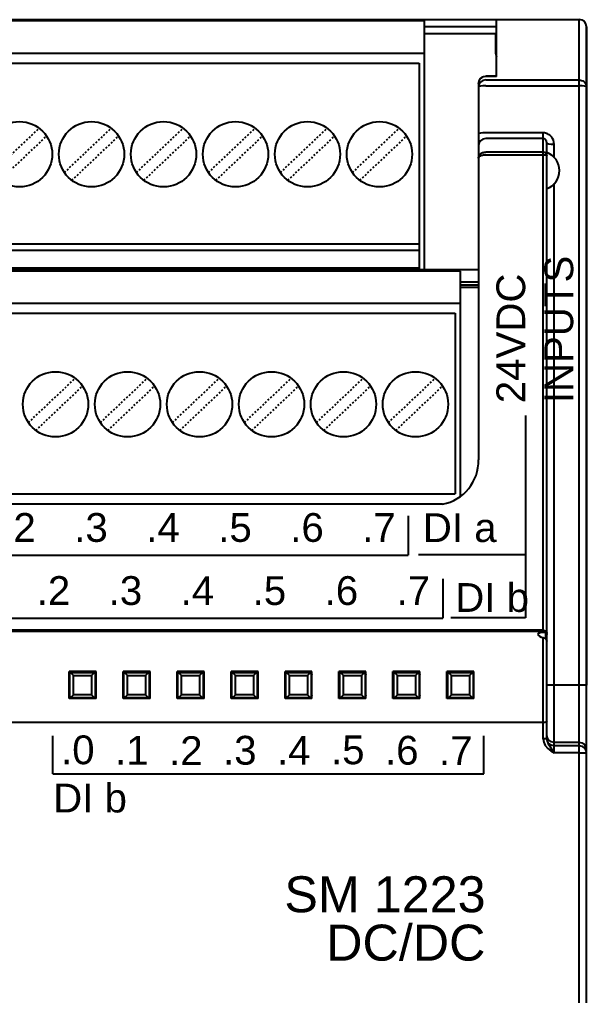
# Model space of a CAD drawing. Header units: inches. Extents: x 57 to 2760, y -193 to 2149.
# Drawn here: x 338.5 to 370, y 1419.4 to 1473.7 of the extents above; entities that cross this region are included whole.
import ezdxf

# ---------------------------------------------------------------- set-up
doc = ezdxf.new("R2010")
doc.units = ezdxf.units.IN
doc.header["$MEASUREMENT"] = 0
doc.linetypes.add('DOT', pattern=[0.2, 0.1, -0.1])
doc.styles.get("Standard").update_dxf_attribs({"font": 'arial.ttf'})

msp = doc.modelspace()

# ---------------------------------------------------------------- linework, layer by layer
at = {"color": 7, "linetype": 'Continuous'}
for p, q in [((300.37329, 1473.68422), (369.57329, 1473.68422)), ((360.97329, 1473.60422), (315.97329, 1473.60422)), ((360.97329, 1459.78895), (360.97329, 1473.60422)), ((364.97329, 1470.51791), (364.97329, 1473.68422)), ((369.57329, 1373.68422), (369.57329, 1473.68422)), ((364.97329, 1473.28422), (360.97329, 1473.28422)), ((369.97329, 1374.08422), (369.97329, 1473.28422)), ((369.97329, 1473.28422), (369.97329, 1436.68422)), ((364.97329, 1472.88422), (360.97329, 1472.88422)), ((364.92329, 1472.88422), (364.92329, 1471.88422)), ((360.97329, 1471.79422), (315.97329, 1471.79422)), ((364.97329, 1471.74784), (364.94488, 1471.74784)), ((316.26329, 1471.25422), (360.68329, 1471.25422)), ((360.68329, 1471.25422), (360.68329, 1459.78895)), ((364.1504, 1470.45221), (364.05727, 1470.36804)), ((364.25765, 1470.50138), (364.1504, 1470.45221)), ((364.22208, 1470.5009), (364.37329, 1470.53058)), ((364.37329, 1470.51791), (364.25765, 1470.50138)), ((364.97329, 1470.53058), (364.37329, 1470.53058)), ((364.97329, 1470.51791), (364.37329, 1470.51791)), ((364.37329, 1470.32249), (369.57329, 1470.32249)), ((363.97329, 1470.13058), (363.97329, 1449.20822)), ((364.00389, 1470.08424), (363.97329, 1469.93594)), ((364.37329, 1470.00264), (369.57329, 1470.00264)), ((367.57329, 1467.38679), (364.37329, 1467.38679)), ((367.57329, 1467.06189), (364.37329, 1467.06189)), ((367.57329, 1439.62007), (367.57329, 1467.38679)), ((367.77329, 1439.47356), (367.77329, 1466.80039)), ((368.17329, 1466.007), (368.17329, 1466.74021)), ((367.57329, 1466.3199), (364.37329, 1466.3199)), ((367.57329, 1466.14705), (364.37329, 1466.14842)), ((368.17329, 1432.92192), (368.17329, 1464.56144)), ((316.26329, 1461.22222), (360.68329, 1461.22222)), ((316.26329, 1460.85511), (360.68329, 1460.85511)), ((316.26329, 1459.89022), (360.68329, 1459.89022)), ((314.97329, 1459.78895), (363.97329, 1459.78895)), ((362.97329, 1459.70422), (317.97329, 1459.70422)), ((362.97329, 1447.17599), (362.97329, 1459.70422)), ((363.97329, 1459.08422), (362.97329, 1459.08422)), ((363.97329, 1458.92674), (362.97329, 1458.92674)), ((363.97329, 1458.78422), (362.97329, 1458.78422)), ((362.97329, 1457.89422), (317.97329, 1457.89422)), ((318.26329, 1457.35422), (362.68329, 1457.35422)), ((362.68329, 1457.35422), (362.68329, 1447.32222)), ((318.26329, 1447.32222), (362.68329, 1447.32222)), ((361.97319, 1446.74622), (316.97329, 1446.74622)), ((367.57329, 1439.7402), (302.37329, 1439.7402)), ((367.57329, 1439.6728), (302.37329, 1439.6728)), ((367.57329, 1433.69686), (367.57329, 1439.32986)), ((367.72329, 1439.25312), (367.72329, 1439.56094)), ((367.77329, 1433.69214), (367.77329, 1439.43507)), ((367.77329, 1434.68066), (367.77329, 1439.12725)), ((342.72329, 1437.43422), (341.22329, 1437.43422)), ((341.22329, 1435.93422), (341.22329, 1437.43422)), ((341.22329, 1437.18422), (341.27329, 1437.18422)), ((341.27329, 1437.38422), (342.67329, 1437.38422)), ((341.27329, 1435.98422), (341.27329, 1437.38422)), ((341.47329, 1437.21993), (342.47329, 1437.21993)), ((341.47336, 1436.1485), (341.47336, 1437.21993)), ((342.47321, 1437.21993), (342.47321, 1436.1485)), ((342.67329, 1437.38422), (342.67329, 1435.98422)), ((342.72329, 1435.93422), (342.72329, 1437.43422)), ((345.72329, 1437.43422), (344.22329, 1437.43422)), ((344.22329, 1435.93422), (344.22329, 1437.43422)), ((344.27329, 1437.38422), (345.67329, 1437.38422)), ((344.27329, 1435.98422), (344.27329, 1437.38422)), ((344.47329, 1437.21993), (345.47329, 1437.21993)), ((344.47336, 1436.1485), (344.47336, 1437.21993)), ((345.47321, 1437.21993), (345.47321, 1436.1485)), ((345.67329, 1437.38422), (345.67329, 1435.98422)), ((345.72329, 1435.93422), (345.72329, 1437.43422)), ((348.72329, 1437.43422), (347.22329, 1437.43422)), ((347.22329, 1435.93422), (347.22329, 1437.43422)), ((347.27329, 1437.38422), (348.67329, 1437.38422)), ((347.27329, 1435.98422), (347.27329, 1437.38422)), ((347.47329, 1437.21993), (348.47329, 1437.21993)), ((347.47336, 1436.1485), (347.47336, 1437.21993)), ((348.47321, 1437.21993), (348.47321, 1436.1485)), ((348.67329, 1437.38422), (348.67329, 1435.98422)), ((348.72329, 1435.93422), (348.72329, 1437.43422)), ((351.72329, 1437.43422), (350.22329, 1437.43422)), ((350.22329, 1435.93422), (350.22329, 1437.43422)), ((350.27329, 1437.38422), (351.67329, 1437.38422)), ((350.27329, 1435.98422), (350.27329, 1437.38422)), ((350.47329, 1437.21993), (351.47329, 1437.21993)), ((350.47336, 1436.1485), (350.47336, 1437.21993)), ((351.47321, 1437.21993), (351.47321, 1436.1485)), ((351.67329, 1437.38422), (351.67329, 1435.98422)), ((351.72329, 1435.93422), (351.72329, 1437.43422)), ((353.22329, 1435.93422), (353.22329, 1437.43422)), ((354.72329, 1437.43422), (353.22329, 1437.43422)), ((353.27329, 1435.98422), (353.27329, 1437.38422)), ((353.27329, 1437.38422), (354.67329, 1437.38422)), ((353.47329, 1437.21993), (354.47329, 1437.21993)), ((353.47336, 1436.1485), (353.47336, 1437.21993)), ((354.47321, 1437.21993), (354.47321, 1436.1485)), ((354.67329, 1437.38422), (354.67329, 1435.98422)), ((354.72329, 1435.93422), (354.72329, 1437.43422)), ((356.22329, 1435.93422), (356.22329, 1437.43422)), ((357.72329, 1437.43422), (356.22329, 1437.43422)), ((356.27329, 1435.98422), (356.27329, 1437.38422)), ((356.27329, 1437.38422), (357.67329, 1437.38422)), ((356.47329, 1437.21993), (357.47329, 1437.21993)), ((356.47336, 1436.1485), (356.47336, 1437.21993)), ((357.47321, 1437.21993), (357.47321, 1436.1485)), ((357.67329, 1437.38422), (357.67329, 1435.98422)), ((357.72329, 1435.93422), (357.72329, 1437.43422)), ((359.22329, 1435.93422), (359.22329, 1437.43422)), ((360.72329, 1437.43422), (359.22329, 1437.43422)), ((359.27329, 1435.98422), (359.27329, 1437.38422)), ((359.27329, 1437.38422), (360.67329, 1437.38422)), ((359.47329, 1437.21993), (360.47329, 1437.21993)), ((359.47336, 1436.1485), (359.47336, 1437.21993)), ((360.47321, 1437.21993), (360.47321, 1436.1485)), ((360.67329, 1437.38422), (360.67329, 1435.98422)), ((360.72329, 1435.93422), (360.72329, 1437.43422)), ((362.22329, 1435.93422), (362.22329, 1437.43422)), ((363.72329, 1437.43422), (362.22329, 1437.43422)), ((362.27329, 1435.98422), (362.27329, 1437.38422)), ((362.27329, 1437.38422), (363.67329, 1437.38422)), ((362.47329, 1437.21993), (363.47329, 1437.21993)), ((362.47336, 1436.1485), (362.47336, 1437.21993)), ((363.47321, 1437.21993), (363.47321, 1436.1485)), ((363.67329, 1437.38422), (363.67329, 1435.98422)), ((363.67329, 1437.18422), (363.72329, 1437.18422)), ((363.72329, 1435.93422), (363.72329, 1437.43422)), ((369.97329, 1436.68422), (367.77329, 1436.68422)), ((341.22329, 1436.18422), (341.27329, 1436.18422)), ((342.47329, 1436.1485), (341.47329, 1436.1485)), ((345.47329, 1436.1485), (344.47329, 1436.1485)), ((348.47329, 1436.1485), (347.47329, 1436.1485)), ((351.47329, 1436.1485), (350.47329, 1436.1485)), ((354.47329, 1436.1485), (353.47329, 1436.1485)), ((357.47329, 1436.1485), (356.47329, 1436.1485)), ((360.47329, 1436.1485), (359.47329, 1436.1485)), ((363.47329, 1436.1485), (362.47329, 1436.1485)), ((363.67329, 1436.18422), (363.72329, 1436.18422)), ((342.72329, 1435.93422), (341.22329, 1435.93422)), ((342.67329, 1435.98422), (341.27329, 1435.98422)), ((345.72329, 1435.93422), (344.22329, 1435.93422)), ((345.67329, 1435.98422), (344.27329, 1435.98422)), ((348.72329, 1435.93422), (347.22329, 1435.93422)), ((348.67329, 1435.98422), (347.27329, 1435.98422)), ((351.72329, 1435.93422), (350.22329, 1435.93422)), ((351.67329, 1435.98422), (350.27329, 1435.98422)), ((354.72329, 1435.93422), (353.22329, 1435.93422)), ((354.67329, 1435.98422), (353.27329, 1435.98422)), ((357.72329, 1435.93422), (356.22329, 1435.93422)), ((357.67329, 1435.98422), (356.27329, 1435.98422)), ((360.72329, 1435.93422), (359.22329, 1435.93422)), ((360.67329, 1435.98422), (359.27329, 1435.98422)), ((363.72329, 1435.93422), (362.22329, 1435.93422)), ((363.67329, 1435.98422), (362.27329, 1435.98422)), ((367.57329, 1434.60034), (302.37329, 1434.60034)), ((367.80373, 1433.74238), (367.77329, 1433.89487)), ((367.67329, 1433.69623), (367.57329, 1433.69686)), ((369.57329, 1433.4964), (368.17329, 1433.4964)), ((369.57329, 1433.3116), (368.17329, 1433.3116)), ((369.57329, 1432.92192), (368.17329, 1432.92192)), ((369.97329, 1414.27052), (369.97329, 1433.09792))]:
    msp.add_line(p, q, dxfattribs=at)
at = {"linetype": 'DOT'}
for p, q in [((336.96743, 1465.18099), (339.56651, 1467.64304)), ((340.96743, 1465.18099), (343.56651, 1467.64304)), ((344.96743, 1465.18099), (347.56651, 1467.64304)), ((348.96743, 1465.18099), (351.56651, 1467.64304)), ((352.96743, 1465.18099), (355.56651, 1467.64304)), ((356.96743, 1465.18099), (359.56651, 1467.64304)), ((337.38006, 1464.7454), (339.97914, 1467.20745)), ((341.38006, 1464.7454), (343.97914, 1467.20745)), ((345.38006, 1464.7454), (347.97914, 1467.20745)), ((349.38006, 1464.7454), (351.97914, 1467.20745)), ((353.38006, 1464.7454), (355.97914, 1467.20745)), ((357.38006, 1464.7454), (359.97914, 1467.20745)), ((338.96743, 1451.28099), (341.56651, 1453.74304)), ((342.96743, 1451.28099), (345.56651, 1453.74304)), ((346.96743, 1451.28099), (349.56651, 1453.74304)), ((350.96743, 1451.28099), (353.56651, 1453.74304)), ((354.96743, 1451.28099), (357.56651, 1453.74304)), ((358.96743, 1451.28099), (361.56651, 1453.74304)), ((339.38006, 1450.8454), (341.97914, 1453.30745)), ((343.38006, 1450.8454), (345.97914, 1453.30745)), ((347.38006, 1450.8454), (349.97914, 1453.30745)), ((351.38006, 1450.8454), (353.97914, 1453.30745)), ((355.38006, 1450.8454), (357.97914, 1453.30745)), ((359.38006, 1450.8454), (361.97914, 1453.30745))]:
    msp.add_line(p, q, dxfattribs=at)
for p, q in [((366.59361, 1451.67871), (366.59361, 1440.42706)), ((360.0736, 1446.1037), (360.0736, 1443.90911)), ((324.6436, 1443.90911), (360.0736, 1443.90911)), ((366.59361, 1443.92214), (360.64131, 1443.92214)), ((361.98717, 1442.59625), (361.98717, 1440.40166)), ((326.55717, 1440.40166), (361.98717, 1440.40166)), ((366.59361, 1440.42706), (362.44085, 1440.42706)), ((340.32887, 1431.74951), (340.32887, 1433.86554)), ((364.26797, 1431.74951), (364.26797, 1433.86554)), ((340.32887, 1431.74951), (364.26797, 1431.74951))]:
    msp.add_line(p, q)
at = {"color": 7, "linetype": 'Continuous'}
for points in [[(363.97329, 1470.13058), (364.00268, 1470.28109), (364.08973, 1470.41271), (364.22208, 1470.5009)], [(364.05727, 1470.36804), (363.99443, 1470.25484), (363.97329, 1470.13058)], [(364.37329, 1470.32249), (364.22118, 1470.29345), (364.09095, 1470.20976), (364.00389, 1470.08424)], [(369.57329, 1470.32249), (369.63328, 1470.31812), (369.69775, 1470.3033), (369.76402, 1470.27571), (369.82855, 1470.23354), (369.88686, 1470.17593), (369.93339, 1470.10422), (369.96317, 1470.02233), (369.97329, 1469.93594)], [(364.37329, 1470.00264), (364.22118, 1469.99763), (364.09095, 1469.98319), (364.00389, 1469.96153), (363.97329, 1469.93594)], [(369.97329, 1469.93594), (369.94317, 1469.96133), (369.85654, 1469.98303), (369.72663, 1469.99754), (369.57329, 1470.00264)], [(364.37329, 1467.38679), (364.22021, 1467.38211), (364.09044, 1467.36879), (364.00373, 1467.34885), (363.97329, 1467.32532)], [(364.37329, 1467.06189), (364.22021, 1467.03248), (364.09044, 1466.94872), (364.00373, 1466.82337), (363.97329, 1466.67552)], [(368.17329, 1466.74021), (368.16218, 1466.86402), (368.13328, 1466.97228), (368.09189, 1467.0653), (368.04188, 1467.14395), (367.98665, 1467.20881), (367.92926, 1467.26065), (367.87172, 1467.3011), (367.81446, 1467.33223), (367.75672, 1467.35582), (367.69733, 1467.37281), (367.636, 1467.38325), (367.57329, 1467.38679)], [(367.77329, 1466.80039), (367.76958, 1466.85044), (367.75995, 1466.89421), (367.74615, 1466.93182), (367.72948, 1466.96363), (367.71107, 1466.98987), (367.69194, 1467.01085), (367.67276, 1467.02721), (367.65367, 1467.03981), (367.63443, 1467.04935), (367.61463, 1467.05623), (367.59419, 1467.06045), (367.57329, 1467.06189)], [(368.17329, 1466.74021), (368.02021, 1466.74479), (367.89044, 1466.75784), (367.80373, 1466.77736), (367.77329, 1466.80039)], [(363.97329, 1465.96917), (363.97602, 1466.01015), (363.98412, 1466.05029), (363.99738, 1466.08909), (364.01549, 1466.126), (364.03808, 1466.16056), (364.0647, 1466.19235), (364.09501, 1466.22113), (364.12871, 1466.24671), (364.16532, 1466.26877), (364.20419, 1466.28702), (364.24463, 1466.30126), (364.28609, 1466.31146), (364.32872, 1466.31771), (364.37329, 1466.3199)], [(364.37329, 1466.14705), (364.32872, 1466.14595), (364.28609, 1466.14278), (364.24463, 1466.1376), (364.20418, 1466.13038), (364.16531, 1466.12112), (364.12871, 1466.10993), (364.09501, 1466.09695), (364.0647, 1466.08236), (364.03808, 1466.06623), (364.01549, 1466.04871), (363.99738, 1466.02999), (363.98412, 1466.01032), (363.97602, 1465.98997), (363.97329, 1465.96919)], [(367.57329, 1466.3199), (367.64886, 1466.30557), (367.71378, 1466.26421), (367.75795, 1466.20089), (367.77329, 1466.12671)], [(367.77329, 1466.12671), (367.75795, 1466.13452), (367.71378, 1466.14119), (367.64886, 1466.14555), (367.57329, 1466.14705)], [(367.57329, 1439.62007), (367.45157, 1439.60576), (367.35544, 1439.58141), (367.29424, 1439.54683), (367.27329, 1439.5033)], [(367.27329, 1439.5033), (367.29424, 1439.45399), (367.35544, 1439.4041), (367.45157, 1439.36039), (367.57329, 1439.32986)], [(367.57329, 1439.7402), (367.63488, 1439.73126), (367.68955, 1439.70594), (367.73323, 1439.66672), (367.76269, 1439.61537), (367.77329, 1439.55633)], [(367.57329, 1439.6728), (367.64982, 1439.65764), (367.71471, 1439.61445), (367.75806, 1439.54981), (367.77329, 1439.47356)], [(367.72329, 1439.56094), (367.65515, 1439.60762), (367.57329, 1439.62007)], [(367.57329, 1439.32986), (367.65516, 1439.30334), (367.72329, 1439.25312)], [(367.77329, 1439.43507), (367.76041, 1439.50227), (367.72329, 1439.56094)], [(367.72329, 1439.25312), (367.76041, 1439.19445), (367.77329, 1439.12725)], [(341.47329, 1437.21993), (341.41903, 1437.27507), (341.36654, 1437.32981), (341.31595, 1437.38422)], [(342.47329, 1437.21993), (342.52754, 1437.27507), (342.58003, 1437.32981), (342.63062, 1437.38422)], [(344.47329, 1437.21993), (344.41904, 1437.27505), (344.36655, 1437.3298), (344.31595, 1437.38422)], [(345.47329, 1437.21993), (345.52753, 1437.27505), (345.58002, 1437.3298), (345.63062, 1437.38422)], [(347.47329, 1437.21993), (347.41906, 1437.27504), (347.36656, 1437.32979), (347.31595, 1437.38422)], [(348.47329, 1437.21993), (348.52751, 1437.27504), (348.58001, 1437.32979), (348.63062, 1437.38422)], [(350.47329, 1437.21993), (350.41907, 1437.27503), (350.36658, 1437.32977), (350.31595, 1437.38422)], [(351.47329, 1437.21993), (351.5275, 1437.27503), (351.57999, 1437.32977), (351.63062, 1437.38422)], [(353.47329, 1437.21993), (353.41908, 1437.27502), (353.36659, 1437.32976), (353.31595, 1437.38422)], [(354.47329, 1437.21993), (354.52749, 1437.27502), (354.57998, 1437.32976), (354.63062, 1437.38422)], [(356.47329, 1437.21993), (356.41909, 1437.27501), (356.36659, 1437.32975), (356.31595, 1437.38422)], [(357.47329, 1437.21993), (357.52748, 1437.27501), (357.57997, 1437.32975), (357.63062, 1437.38422)], [(359.47329, 1437.21993), (359.4191, 1437.275), (359.3666, 1437.32975), (359.31595, 1437.38422)], [(360.47329, 1437.21993), (360.52747, 1437.275), (360.57997, 1437.32975), (360.63062, 1437.38422)], [(362.47329, 1437.21993), (362.4191, 1437.275), (362.3666, 1437.32974), (362.31595, 1437.38422)], [(363.47329, 1437.21993), (363.52747, 1437.275), (363.57997, 1437.32974), (363.63062, 1437.38422)], [(341.47329, 1436.1485), (341.41903, 1436.09337), (341.36654, 1436.03862), (341.31595, 1435.98422)], [(342.47329, 1436.1485), (342.52754, 1436.09337), (342.58003, 1436.03862), (342.63062, 1435.98422)], [(344.47329, 1436.1485), (344.41904, 1436.09338), (344.36655, 1436.03864), (344.31595, 1435.98422)], [(345.47329, 1436.1485), (345.52753, 1436.09338), (345.58002, 1436.03864), (345.63062, 1435.98422)], [(347.47329, 1436.1485), (347.41906, 1436.0934), (347.36656, 1436.03865), (347.31595, 1435.98422)], [(348.47329, 1436.1485), (348.52751, 1436.0934), (348.58001, 1436.03865), (348.63062, 1435.98422)], [(350.47329, 1436.1485), (350.41907, 1436.09341), (350.36658, 1436.03866), (350.31595, 1435.98422)], [(351.47329, 1436.1485), (351.5275, 1436.09341), (351.57999, 1436.03866), (351.63062, 1435.98422)], [(353.47329, 1436.1485), (353.41908, 1436.09342), (353.36659, 1436.03868), (353.31595, 1435.98422)], [(354.47329, 1436.1485), (354.52749, 1436.09342), (354.57998, 1436.03868), (354.63062, 1435.98422)], [(356.47329, 1436.1485), (356.41909, 1436.09343), (356.36659, 1436.03868), (356.31595, 1435.98422)], [(357.47329, 1436.1485), (357.52748, 1436.09343), (357.57997, 1436.03868), (357.63062, 1435.98422)], [(359.47329, 1436.1485), (359.4191, 1436.09344), (359.3666, 1436.03869), (359.31595, 1435.98422)], [(360.47329, 1436.1485), (360.52747, 1436.09344), (360.57997, 1436.03869), (360.63062, 1435.98422)], [(362.47329, 1436.1485), (362.4191, 1436.09344), (362.3666, 1436.03869), (362.31595, 1435.98422)], [(363.47329, 1436.1485), (363.52747, 1436.09344), (363.57997, 1436.03869), (363.63062, 1435.98422)], [(367.77329, 1434.68066), (367.75938, 1434.65083), (367.71809, 1434.62489), (367.65323, 1434.60691), (367.57329, 1434.60034)], [(367.57329, 1433.69686), (367.60069, 1433.50986), (367.6835, 1433.32906), (367.82203, 1433.1635), (367.9986, 1433.02719), (368.17329, 1432.92192)], [(367.77329, 1433.6921), (367.74649, 1433.69448), (367.67329, 1433.69623)], [(367.77329, 1433.69214), (367.79162, 1433.5619), (367.84703, 1433.4288), (367.93934, 1433.28576), (368.05669, 1433.11576), (368.17329, 1432.92192)], [(368.17329, 1433.3116), (368.02021, 1433.34193), (367.89044, 1433.42831), (367.80373, 1433.55758), (367.77673, 1433.69283)], [(368.17329, 1433.4964), (368.02021, 1433.52673), (367.89044, 1433.61311), (367.80373, 1433.74238)], [(369.97329, 1433.09792), (369.94284, 1433.25041), (369.85613, 1433.37968), (369.72636, 1433.46606), (369.57329, 1433.4964)], [(369.88092, 1433.16781), (369.82179, 1433.22537), (369.74815, 1433.2715), (369.66352, 1433.30133), (369.57329, 1433.3116)], [(369.57329, 1432.92192), (369.72692, 1432.92124), (369.85707, 1432.91932), (369.94361, 1432.91644), (369.97329, 1432.91312)], [(369.97329, 1432.91312), (369.96871, 1432.97324), (369.95322, 1433.03774), (369.92451, 1433.10381), (369.88092, 1433.16781)]]:
    msp.add_lwpolyline(points, dxfattribs=at)
for centre in [(338.47329, 1466.19422), (342.47329, 1466.19422), (346.47329, 1466.19422), (350.47329, 1466.19422), (354.47329, 1466.19422), (358.47329, 1466.19422), (340.47329, 1452.29422), (344.47329, 1452.29422), (348.47329, 1452.29422), (352.47329, 1452.29422), (356.47329, 1452.29422), (360.47329, 1452.29422)]:
    msp.add_circle(centre, 1.815, dxfattribs=at)
for centre, radius, start, end in [((369.57329, 1473.28422), 0.4, 0, 90), ((365.72329, 1471.88422), 0.8, 180, 199.697267), ((367.409, 1465.28422), 1.06429, 290.01596, 69.98404), ((361.53421, 1449.14627), 2.43986, 280.365181, 1.455004), ((342.87329, 1437.38422), 0.2, 180, 219.509619), ((342.87329, 1437.38422), 0.2, 210, 219.509619), ((344.07329, 1437.38422), 0.2, 320.490381, 0), ((345.87329, 1437.38422), 0.2, 180, 219.509619), ((345.87329, 1437.38422), 0.2, 210, 219.509619), ((347.07329, 1437.38422), 0.2, 320.490381, 0), ((348.87329, 1437.38422), 0.2, 180, 219.509619), ((348.87329, 1437.38422), 0.2, 210, 219.509619), ((350.07329, 1437.38422), 0.2, 320.490381, 0), ((351.87329, 1437.38422), 0.2, 180, 219.509619), ((351.87329, 1437.38422), 0.2, 210, 219.509619), ((353.07329, 1437.38422), 0.2, 320.490381, 0), ((354.87329, 1437.38422), 0.2, 180, 219.509619), ((354.87329, 1437.38422), 0.2, 210, 219.509619), ((356.07329, 1437.38422), 0.2, 320.490381, 0), ((357.87329, 1437.38422), 0.2, 180, 219.509619), ((357.87329, 1437.38422), 0.2, 210, 219.509619), ((359.07329, 1437.38422), 0.2, 320.490381, 0), ((360.87329, 1437.38422), 0.2, 180, 219.509619), ((360.87329, 1437.38422), 0.2, 210, 219.509619), ((362.07329, 1437.38422), 0.2, 320.490381, 0), ((342.87329, 1435.98422), 0.2, 140.490381, 180), ((342.87329, 1435.98422), 0.2, 140.490381, 150), ((344.07329, 1435.98422), 0.2, 0, 39.509599), ((344.07329, 1435.98422), 0.2, 0, 39.509619), ((345.87329, 1435.98422), 0.2, 140.490381, 180), ((345.87329, 1435.98422), 0.2, 140.490381, 150), ((347.07329, 1435.98422), 0.2, 0, 39.509599), ((347.07329, 1435.98422), 0.2, 0, 39.509619), ((348.87329, 1435.98422), 0.2, 140.490381, 180), ((348.87329, 1435.98422), 0.2, 140.490381, 150), ((350.07329, 1435.98422), 0.2, 0, 39.509599), ((350.07329, 1435.98422), 0.2, 0, 39.509619), ((351.87329, 1435.98422), 0.2, 140.490381, 180), ((351.87329, 1435.98422), 0.2, 140.490381, 150), ((353.07329, 1435.98422), 0.2, 0, 39.509599), ((353.07329, 1435.98422), 0.2, 0, 39.509619), ((354.87329, 1435.98422), 0.2, 140.490381, 180), ((354.87329, 1435.98422), 0.2, 140.490381, 150), ((356.07329, 1435.98422), 0.2, 0, 39.509599), ((356.07329, 1435.98422), 0.2, 0, 39.509619), ((357.87329, 1435.98422), 0.2, 140.490381, 180), ((357.87329, 1435.98422), 0.2, 140.490381, 150), ((359.07329, 1435.98422), 0.2, 0, 39.509599), ((359.07329, 1435.98422), 0.2, 0, 39.509619), ((360.87329, 1435.98422), 0.2, 140.490381, 180), ((360.87329, 1435.98422), 0.2, 140.490381, 150), ((362.07329, 1435.98422), 0.2, 0, 39.509599), ((362.07329, 1435.98422), 0.2, 0, 39.509619)]:
    msp.add_arc(centre, radius, start, end, dxfattribs=at)

# ---------------------------------------------------------------- texts
at = {"insert": (364.96862, 1452.35725), "char_height": 1.6, "width": 12.8565333, "attachment_point": 1, "rotation": 90}
msp.add_mtext('24VDC INPUTS', dxfattribs=at)
for s, insert, char_height, width, attachment_point in [('.2', (338.44409, 1446.2496), 1.6, 5.3067617, 2), ('.3', (342.44409, 1446.2496), 1.6, 5.3067617, 2), ('.4', (346.44409, 1446.2496), 1.6, 5.3067617, 2), ('.5', (350.44409, 1446.2496), 1.6, 5.3067617, 2), ('.6', (354.44409, 1446.2496), 1.6, 5.3067617, 2), ('.7', (358.44409, 1446.2496), 1.6, 5.3067617, 2), ('DI a', (360.88135, 1445.42892), 1.6, 5.3067617, 4), ('.2', (340.35765, 1442.74215), 1.6, 5.3067617, 2), ('.3', (344.35765, 1442.74215), 1.6, 5.3067617, 2), ('.4', (348.35765, 1442.74215), 1.6, 5.3067617, 2), ('.5', (352.35765, 1442.74215), 1.6, 5.3067617, 2), ('.6', (356.35765, 1442.74215), 1.6, 5.3067617, 2), ('.7', (360.35765, 1442.74215), 1.6, 5.3067617, 2), ('DI b', (362.68089, 1441.54549), 1.6, 5.3067617, 4), ('.0', (341.71139, 1432.26596), 1.6, 6.9302573, 8), ('.1', (344.71139, 1432.26596), 1.6, 6.9302573, 8), ('.2', (347.71139, 1432.24338), 1.6, 6.9302573, 8), ('.3', (350.71133, 1432.24338), 1.6, 6.9302573, 8), ('.4', (353.71132, 1432.26596), 1.6, 6.9302573, 8), ('.5', (356.71132, 1432.26596), 1.6, 6.9302573, 8), ('.6', (359.71132, 1432.24338), 1.6, 6.9302573, 8), ('.7', (362.71126, 1432.24338), 1.6, 6.9302573, 8), ('DI b', (340.34177, 1430.39746), 1.6, 5.4702222, 4), ('SM 1223', (364.36872, 1426.05989), 2, 16.32, 3), ('DC/DC', (364.35751, 1423.37095), 2, 16.32, 3)]:
    msp.add_mtext(s, dxfattribs=dict(insert=insert, char_height=char_height, width=width, attachment_point=attachment_point))

doc.saveas('drawing.dxf')
